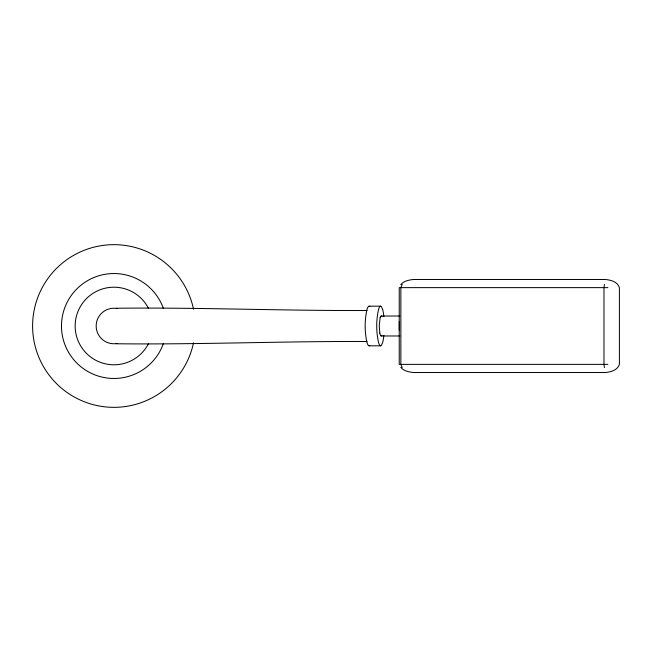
<?xml version="1.0" encoding="UTF-8"?>
<svg xmlns="http://www.w3.org/2000/svg" width="652" height="652" viewBox="0 0 652 652"><rect width="100%" height="100%" fill="white"/><g stroke="black" fill="none" stroke-linecap="round" stroke-linejoin="round"><path stroke-width="0.98" d="M399.277 321.501L399.277 330.499M604.412 284.435L603.988 287.63L603.988 364.37L604.412 367.565M380.14 317.695L379.244 326L379.839 333.066M402.178 284.435L400.858 287.63L400.858 364.37L402.178 367.565M381.909 335.226L381.2 335.984A10.66 1.948 89.6 0 1 379.839 333.09M400.809 284.598C403.89 280.89 408.869 280.018 413.401 279.48L605.235 279.48C610.777 279.969 617.46 281.664 619.4 287.63L619.4 364.37C617.46 370.336 610.777 372.031 605.235 372.52L413.401 372.52C408.869 371.982 403.898 371.11 400.809 367.41M382.667 309.521L381.355 306.554L380.638 306.179L369.081 306.179A21.157 3.855 -89.5 0 0 366.978 309.496C364.566 320.279 364.549 331.705 366.978 342.479A21.166 3.847 89.4 0 0 369.081 345.821L369.798 345.446M369.081 345.821L380.638 345.821L381.355 345.446L382.667 342.479A19.78 3.545 89.9 0 0 383.849 335.381M367.035 341.501C283.408 341.135 199.838 344.68 116.211 343.759M607.868 287.63L399.236 287.63L399.236 364.37L607.868 364.37M116.211 308.241C199.838 307.32 283.408 310.865 367.035 310.499M381.2 316.016L399.815 316.016M381.2 335.984L399.815 335.984M369.081 306.179L369.798 306.554M381.909 316.774L381.559 316.204A10.644 1.94 -89.6 0 0 380.14 317.695M163.416 343.457A52.462 52.462 0 0 1 82.755 368.184A52.462 52.462 0 0 1 82.755 283.816A52.462 52.462 0 0 1 163.416 308.543M193.522 342.846A81.345 81.345 0 0 1 68.476 393.449A81.345 81.345 0 0 1 68.476 258.551A81.345 81.345 0 0 1 193.522 309.154M117.409 343.425A17.759 17.759 0 0 1 96.178 326A17.759 17.759 0 0 1 117.409 308.575M148.599 343.441A38.794 38.794 0 0 1 89.577 356.188A38.794 38.794 0 0 1 89.577 295.812A38.794 38.794 0 0 1 148.599 308.559M380.638 306.179A21.157 3.847 -89.5 0 0 378.535 309.504C376.114 320.287 376.114 331.705 378.535 342.479A21.166 3.847 89.5 0 0 380.638 345.821M383.841 316.652A19.633 3.496 90 0 0 383.661 314.981A19.788 3.521 -90 0 0 382.667 309.553"/></g></svg>
